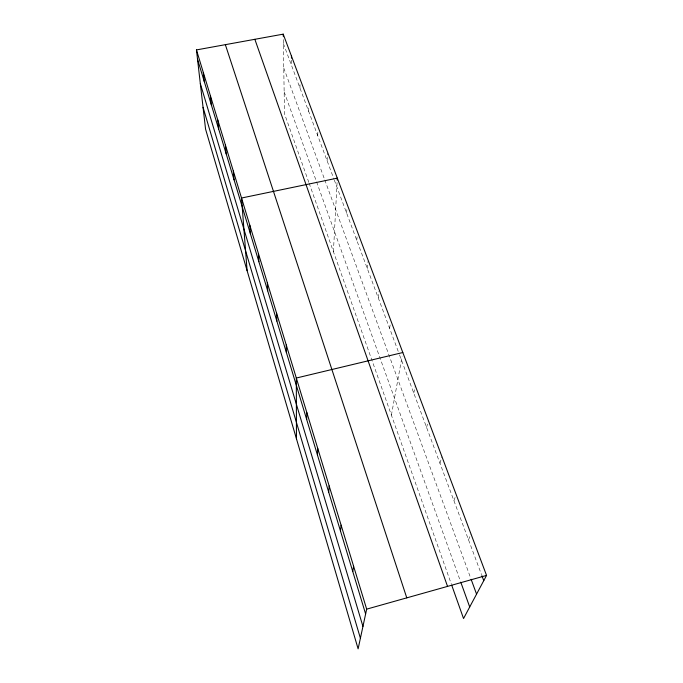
<?xml version="1.0" encoding="UTF-8"?>
<svg xmlns="http://www.w3.org/2000/svg" width="683" height="683" viewBox="0 0 683 683"><rect width="100%" height="100%" fill="white"/><g stroke="black" fill="none" stroke-linecap="round" stroke-linejoin="round"><path stroke-width="0.51" stroke-dasharray="3.42 2.56" d="M299.965 88.013L299.974 83.924M308.699 111.423L308.767 106.369M317.749 135.678L317.851 131.682M327.123 160.804L327.422 152.924M333.424 251.686L337.197 180.073M346.631 213.087L346.955 208.324M356.774 240.296L357.141 236.096M367.309 268.53L368.069 261.341M378.254 297.856L379.142 290.847M389.626 328.335L390.215 324.451M391.402 415.144L402.133 356.278M413.761 393.041L415.324 385.818M426.593 427.421L428.113 421.505M439.963 463.27L441.961 456.731M453.922 500.69L455.851 495.414M468.512 539.783L471.022 534.063M283.36 43.516L333.961 179.142M334.32 180.107L399.231 354.093M399.598 355.083L481.524 574.676M283.761 67.993L324.416 178.955M324.784 179.945L470.758 578.288M284.145 91.829L316.22 180.884M316.579 181.874L460.487 581.378M308.818 182.31L284.495 113.745L283.249 36.233M309.16 183.283L451.361 584.187M291.487 60.224L291.521 65.389"/><path stroke-width="1.02" d="M306.684 419.464L306.804 412.472M317.467 455.049L317.74 448.407M337.197 180.073L337.3 178.135L241.526 198.019L247.101 270.656M328.719 492.187L329.163 485.929M340.476 530.981L341.099 525.15M352.761 571.534L353.589 566.173M196.448 49.919L366.669 609.142L358.114 648.85L205.566 129.138L196.448 49.919L283.214 34.15L486.552 575.419L463.544 618.525L451.711 585.169M366.669 609.142L486.552 575.419M402.816 352.522L296.32 378.032L296.465 438.836M481.899 575.675L483.76 580.652M471.116 579.278L476.563 594.133M460.846 582.36L469.708 606.974M254.853 39.307L447.536 586.398M225.356 44.66L406.778 597.864M197.515 59.25L365.627 613.983M200.324 83.625L362.946 626.405M203.056 107.351L360.402 638.229M203.303 72.458L204.328 81.704M210.415 95.799L211.371 104.951M217.775 119.977L218.662 129.019M225.399 145.035L226.218 153.957M233.313 171.032L234.056 179.817M249.799 225.202L250.379 233.663M258.396 253.427L258.874 261.709M267.318 282.753L267.702 290.83M276.598 313.249L276.871 321.095M286.262 344.983L286.408 352.573M283.214 34.15L283.249 36.233M291.453 56.1L291.47 58.157"/></g></svg>
